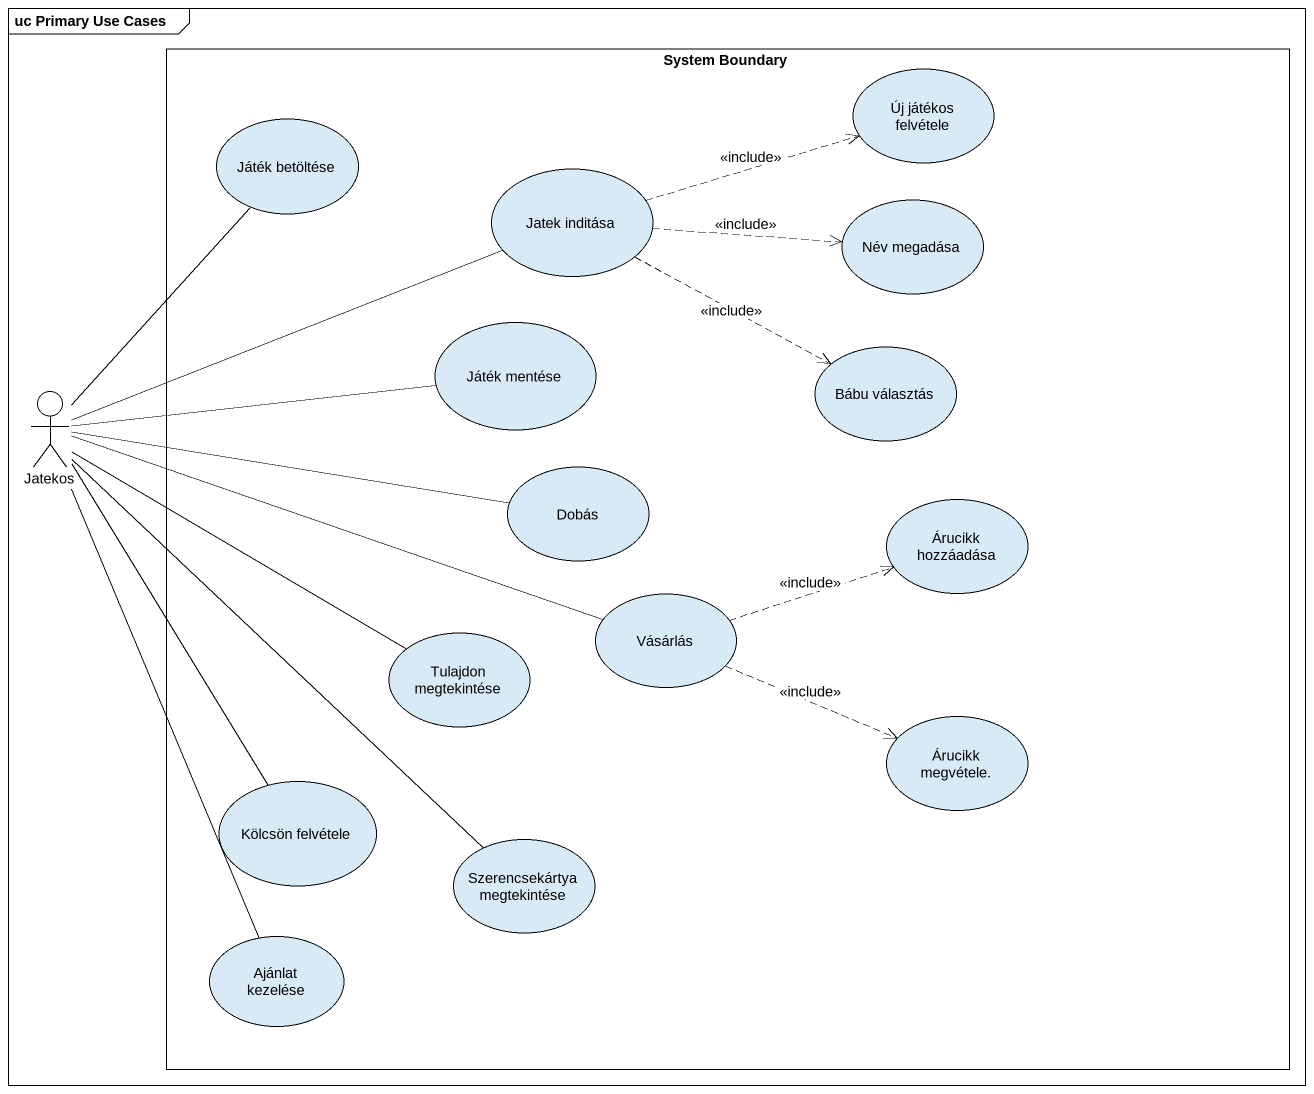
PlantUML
@startuml
mainframe uc Primary Use Cases
rectangle "System Boundary" as System_Boundary {
  usecase "Új játékos felvétele" as Új_játékos_felvétele
  usecase "Játék betöltése" as Játék_betöltése
  usecase "Jatek inditása" as Jatek_inditása
  usecase "Név megadása" as Név_megadása
  usecase "Játék mentése" as Játék_mentése
  usecase "Bábu választás" as Bábu_választás
  usecase Dobás
  usecase "Árucikk hozzáadása" as Árucikk_hozzáadása
  usecase Vásárlás
  usecase "Tulajdon megtekintése" as Tulajdon_megtekintése
  usecase "Árucikk megvétele." as Árucikk_megvétele
  usecase "Kölcsön felvétele" as Kölcsön_felvétele
  usecase "Szerencsekártya megtekintése" as Szerencsekártya_megtekintése
  usecase "Ajánlat kezelése" as Ajánlat_kezelése
}
actor Jatekos
Jatek_inditása .right.> Új_játékos_felvétele : <<include>>
Jatek_inditása .right.> Név_megadása : <<include>>
Jatek_inditása .right.> Bábu_választás : <<include>>
Jatekos -up- Játék_betöltése
Jatekos -right- Jatek_inditása
Jatekos -right- Játék_mentése
Jatekos -right- Dobás
Jatekos -right- Vásárlás
Jatekos -right- Tulajdon_megtekintése
Jatekos -- Kölcsön_felvétele
Jatekos -- Szerencsekártya_megtekintése
Jatekos -- Ajánlat_kezelése
Vásárlás .right.> Árucikk_hozzáadása : <<include>>
Vásárlás .right.> Árucikk_megvétele : <<include>>
@enduml
